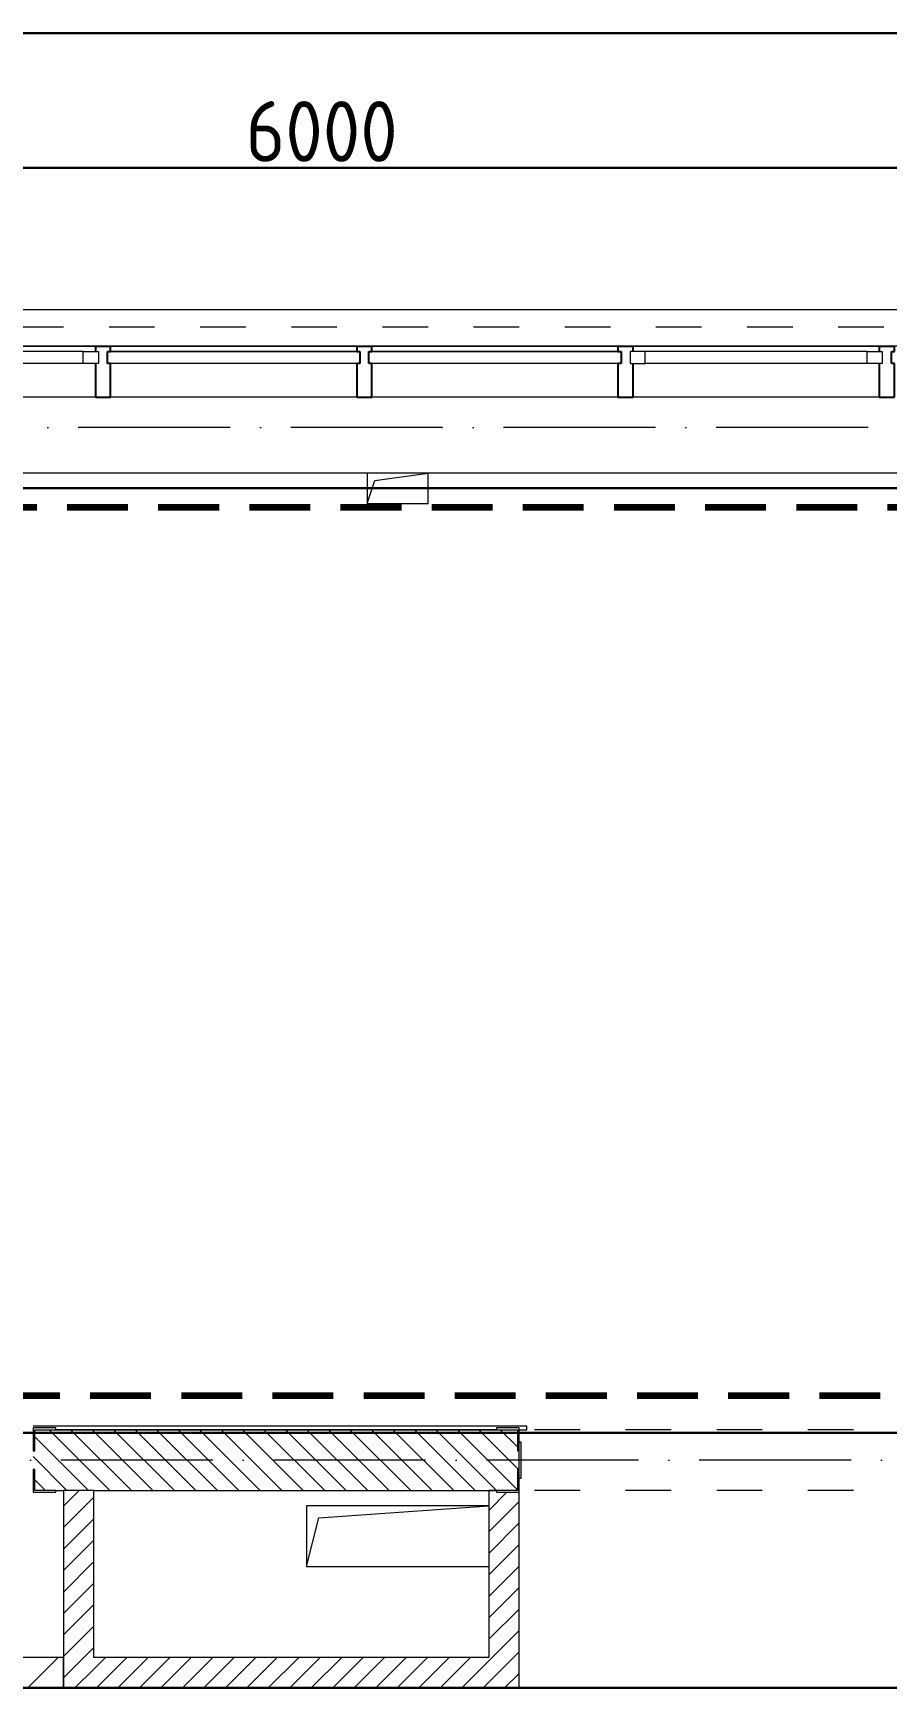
# Model space of a CAD drawing. Header units: millimetres. Extents: x -17017 to 628417, y -109036 to 199237.
# Drawn here: x 23380 to 26190, y -99165 to -93717 of the extents above; entities that cross this region are included whole.
import ezdxf

# ---------------------------------------------------------------- set-up
doc = ezdxf.new("R2010")
doc.units = ezdxf.units.MM
for name, pattern in [('50_200_ШТРИХ_1Т_ш5_п1_п1_', [700, 500, -100, 0, -100]), ('Штрих короткий', [300, 150, -150]), ('Штриховая _2 мм - 1 мм_', [300, 200, -100])]:
    doc.linetypes.add(name, pattern=pattern)
for name, color, linetype, lineweight in [('0-1', 7, 'Continuous', 5), ('0-2', 7, 'Continuous', 9), ('Импосты витража', 7, 'Continuous', 9), ('Импосты витража-1', 7, 'Continuous', 25), ('Каркас_Импост', 7, 'Continuous', 13), ('Каркас_Импост-1', 7, 'Continuous', 9), ('Обобщенные модели', 7, 'Continuous', 9), ('Общие ребра', 7, 'Continuous', 9), ('Окна', 7, 'Continuous', 9), ('Оси-2', 7, '50_200_ШТРИХ_1Т_ш5_п1_п1_', 9), ('Остекление-1', 7, 'Continuous', 9), ('Перемычка-1', 7, 'Штрих короткий', 9), ('Размеры', 7, 'Continuous', 15), ('Стены', 7, 'Continuous', 9), ('Стены-1', 7, 'Continuous', 13), ('стяжа', 7, 'Continuous', 30), ('Штриховка разреза-1', 7, 'Continuous', 9)]:
    doc.layers.add(name, color=color, linetype=linetype, lineweight=lineweight)
doc.layers.add('СТ-1_1', color=7, linetype='Штриховая _2 мм - 1 мм_', lineweight=90, true_color=0x888888)
doc.layers.get('0-2').off()
doc.styles.add('СПДС', font='isocpeur.ttf', dxfattribs={"width": 0.9})
doc.dimstyles.new('Размера А3', dxfattribs={"dimtxt": 200, "dimasz": 100, "dimexe": 70, "dimexo": 100, "dimgap": 20, "dimtad": 1, "dimdec": 0, "dimrnd": 10, "dimzin": 0, "dimdsep": 46, "dimtxsty": 'СПДС', "dimblk": 'ARROWHEAD_6', "dimcen": 1, "dimclrd": 256, "dimclre": 256, "dimclrt": 256, "dimazin": 0, "dimtfac": 1, "dimtdec": 0, "dimtmove": 2, "dimatfit": 3, "dimfxl": 1, "dimtolj": 1, "dimtzin": 0, "dimarcsym": 0})
pattern_1 = [(45, (0, 0), (-35.35534, 35.35534), [])]

# ---------------------------------------------------------------- blocks, each defined once
blk = doc.blocks.new('ARROWHEAD_6')
at = {"color": 0, "linetype": 'Continuous'}
for p, q in [((0, 0), (-1, 0)), ((-0.5, -0.5), (0.5, 0.5))]:
    blk.add_line(p, q, dxfattribs=at)
blk = doc.blocks.new('*D759')
at = {"layer": 'Defpoints', "color": 0, "transparency": 16777216}
for p in [(21329.9, -94054.7), (27329.9, -94054.7), (27329.9, -94160.8)]:
    blk.add_point(p, dxfattribs=at)
at = {"layer": 'Размеры', "lineweight": -2, "transparency": 16777216}
for p, q in [((21329.9, -94154.7), (21329.9, -94230.8)), ((21429.9, -94160.8), (27229.9, -94160.8)), ((27329.9, -94154.7), (27329.9, -94230.8))]:
    blk.add_line(p, q, dxfattribs=at)
at = {"layer": 'Размеры', "lineweight": -2, "transparency": 16777216, "xscale": 100, "yscale": 100, "zscale": 100, "rotation": 180}
blk.add_blockref('ARROWHEAD_6', (21329.9, -94160.8), dxfattribs=at)
at = {"layer": 'Размеры', "lineweight": -2, "transparency": 16777216, "xscale": 100, "yscale": 100, "zscale": 100}
blk.add_blockref('ARROWHEAD_6', (27329.9, -94160.8), dxfattribs=at)
at = {"layer": 'Размеры', "transparency": 16777216, "insert": (24329.9, -94040.8), "char_height": 200, "width": 2.488, "attachment_point": 5, "style": 'СПДС'}
blk.add_mtext('\\A1;6000', dxfattribs=at)
blk = doc.blocks.new('*D646')
at = {"layer": 'Defpoints', "color": 0, "transparency": 16777216}
for p in [(18329.9, -93610.9), (64429.9, -93716.9), (64429.9, -94750.6)]:
    blk.add_point(p, dxfattribs=at)
at = {"layer": 'Размеры', "lineweight": -2, "transparency": 16777216}
for p, q in [((64429.9, -94650.6), (64429.9, -93646.9)), ((18329.9, -93710.9), (18329.9, -93786.9)), ((18429.9, -93716.9), (64329.9, -93716.9))]:
    blk.add_line(p, q, dxfattribs=at)
at = {"layer": 'Размеры', "lineweight": -2, "transparency": 16777216, "xscale": 100, "yscale": 100, "zscale": 100, "rotation": 180}
blk.add_blockref('ARROWHEAD_6', (18329.9, -93716.9), dxfattribs=at)
at = {"layer": 'Размеры', "lineweight": -2, "transparency": 16777216, "xscale": 100, "yscale": 100, "zscale": 100}
blk.add_blockref('ARROWHEAD_6', (64429.9, -93716.9), dxfattribs=at)
at = {"layer": 'Размеры', "transparency": 16777216, "insert": (41379.9, -93596.9), "char_height": 200, "width": 2.997, "attachment_point": 5, "style": 'СПДС'}
blk.add_mtext('\\A1;46100', dxfattribs=at)
blk = doc.blocks.new('Проем_Дверь_Прямоугольный - 1700х2400h_дверные проемы-28448549-АИ2_02_План отделки стен 2-го этажа _Часть 2_')
at = {"layer": 'Перемычка-1'}
for p, q in [((850, 100), (-850, 100)), ((850, -100), (-850, -100))]:
    blk.add_line(p, q, dxfattribs=at)
blk = doc.blocks.new('PNS_Панель прямоугольная2 - Нр_Стекло - 40мм-26243285-АИ2_02_План отделки стен 2-го этажа _Часть 2_')
at = {"layer": 'Каркас_Импост'}
for p, q in [((-415, 0), (-415, 40)), ((-415, 40), (-365, 40)), ((-365, 40), (-365, 0)), ((415, 40), (365, 40)), ((365, 40), (365, 0)), ((415, 0), (415, 40)), ((-365, 0), (-415, 0)), ((365, 0), (415, 0))]:
    blk.add_line(p, q, dxfattribs=at)
at = {"layer": 'Каркас_Импост-1'}
for p, q in [((-365, 40), (365, 40)), ((-365, 0), (365, 0))]:
    blk.add_line(p, q, dxfattribs=at)
blk = doc.blocks.new('PNS_Панель прямоугольная1 - Нр_Стекло - 40мм-25374207-АИ2_02_План отделки стен 2-го этажа _Часть 2_')
at = {"layer": 'Остекление-1'}
for p, q in [((-405, 40), (405, 40)), ((-415, 0), (415, 0)), ((405, 0), (-405, 0))]:
    blk.add_line(p, q, dxfattribs=at)
blk = doc.blocks.new('Прямоугольный импост - Импост структурный с накладкой - 150мм-25669421-АИ2_02_План отделки стен 2-го этажа _Часть 2_')
at = {"layer": 'Импосты витража'}
for p, q in [((75665, -100), (76475, -100)), ((75665, -267), (76475, -267))]:
    blk.add_line(p, q, dxfattribs=at)
blk = doc.blocks.new('Прямоугольный импост - Импост структурный с накладкой - 150мм-25647633-АИ2_02_План отделки стен 2-го этажа _Часть 2_')
at = {"layer": 'Импосты витража-1'}
for p, q in [((-25, 0), (-25, 17)), ((-25, 17), (25, 17)), ((-15, 0), (-25, 0)), ((-15, -40), (-15, 0)), ((25, 17), (25, 0)), ((-25, -150), (-25, -40)), ((-25, -40), (-15, -40)), ((25, -40), (25, -150)), ((25, -150), (-25, -150))]:
    blk.add_line(p, q, dxfattribs=at)
blk = doc.blocks.new('Прямоугольный импост - Импост структурный с накладкой - 150мм-V150-АИ2_02_План отделки стен 2-го этажа _Часть 2_')
at = {"layer": 'Импосты витража-1'}
for p, q in [((-25, 0), (-25, 17)), ((-25, 17), (25, 17)), ((25, 0), (15, 0)), ((15, 0), (15, -40)), ((25, 17), (25, 0)), ((-25, -150), (-25, -40)), ((15, -40), (25, -40)), ((25, -40), (25, -150)), ((25, -150), (-25, -150))]:
    blk.add_line(p, q, dxfattribs=at)
blk = doc.blocks.new('Прямоугольный импост - Импост структурный с накладкой - 150мм-25647644-АИ2_02_План отделки стен 2-го этажа _Часть 2_')
at = {"layer": 'Импосты витража-1'}
for p, q in [((-25, 0), (-25, 17)), ((-25, 17), (25, 17)), ((-15, 0), (-25, 0)), ((-15, -40), (-15, 0)), ((25, 0), (15, 0)), ((15, 0), (15, -40)), ((25, 17), (25, 0)), ((-25, -150), (-25, -40)), ((-25, -40), (-15, -40)), ((15, -40), (25, -40)), ((25, -40), (25, -150)), ((25, -150), (-25, -150))]:
    blk.add_line(p, q, dxfattribs=at)
blk = doc.blocks.new('Проем_Дверь_Прямоугольный - 5500х2700h_оконные проемы-30617494-АИ2_02_План отделки стен 2-го этажа _Часть 2_')
at = {"layer": 'Перемычка-1'}
for p, q in [((2750, 115), (-2750, 115)), ((2750, -115), (-2750, -115))]:
    blk.add_line(p, q, dxfattribs=at)
blk = doc.blocks.new('154_Стойка_СКБ_Уголок - СМ-2180_200-28268025-АИ2_02_План отделки стен 2-го этажа _Часть 2_')
at = {"layer": 'Обобщенные модели'}
for p, q in [((125, 156), (125, 81)), ((200, 156), (125, 156)), ((131, 81), (131, 150)), ((131, 150), (200, 150)), ((200, 150), (200, 156)), ((125, 81), (131, 81)), ((131, 19), (125, 19)), ((125, 19), (125, -56)), ((131, -50), (131, 19)), ((200, -50), (131, -50)), ((200, -56), (200, -50)), ((125, -56), (200, -56))]:
    blk.add_line(p, q, dxfattribs=at)
blk = doc.blocks.new('154_Стойка_СКБ_Уголок - СМ-2480_200-28346303-АИ2_02_План отделки стен 2-го этажа _Часть 2_')
at = {"layer": 'Обобщенные модели'}
for p, q in [((125, 156), (125, 81)), ((200, 156), (125, 156)), ((131, 81), (131, 150)), ((131, 150), (200, 150)), ((200, 150), (200, 156)), ((125, 81), (131, 81)), ((131, 19), (125, 19)), ((125, 19), (125, -56)), ((131, -50), (131, 19)), ((200, -50), (131, -50)), ((200, -56), (200, -50)), ((125, -56), (200, -56))]:
    blk.add_line(p, q, dxfattribs=at)
blk = doc.blocks.new('Стойка_Влож_Полоса боковая - Полоса-28213942-АИ2_02_План отделки стен 2-го этажа _Часть 2_')
at = {"layer": 'Обобщенные модели'}
for p, q in [((-5, 60), (0, 60)), ((-5, -60), (-5, 60)), ((0, 31), (0, -31)), ((0, -60), (-5, -60))]:
    blk.add_line(p, q, dxfattribs=at)
blk = doc.blocks.new('AR_Отверстие прямоугольное _в плите_ - AR_Отверстие прямоугольное _в плите_-V200-АИ2_02_План отделки стен 2-го этажа _Часть 2_')
at = {"layer": 'Обобщенные модели'}
for p, q in [((300, 100), (-300, 100)), ((-300, 100), (-300, -100)), ((-300, -100), (-260, 60)), ((-260, 60), (300, 100)), ((-300, -100), (300, -100))]:
    blk.add_line(p, q, dxfattribs=at)
blk = doc.blocks.new('AR_Отверстие прямоугольное _в плите_ - AR_Отверстие прямоугольное _в плите_-V216-АИ2_02_План отделки стен 2-го этажа _Часть 2_')
at = {"layer": 'Обобщенные модели'}
for p, q in [((-100, 50), (-100, -50)), ((-100, -50), (-75, 25)), ((-75, 25), (100, 50)), ((100, -50), (100, 50)), ((-100, -50), (100, -50))]:
    blk.add_line(p, q, dxfattribs=at)
blk = doc.blocks.new('Отлив_СКБ - Отлив витража_120_НВФ-31885513-АИ2_02_План отделки стен 2-го этажа _Часть 2_')
at = {"layer": 'Окна'}
for p, q in [((7800, 120), (0, 120)), ((50, 2), (7750, 2))]:
    blk.add_line(p, q, dxfattribs=at)
blk = doc.blocks.new('0125-Р-ОО-Ш2-АР-о_23_10_2024_rvt-1-АИ2_02_План отделки стен 2-го этажа _Часть 2_')
at = {"layer": 'Штриховка разреза-1'}
h = blk.add_hatch(dxfattribs=at)
h.set_pattern_fill('FP_2', color=256, style=0, pattern_type=2)
h.set_pattern_definition([(135, (0, 0), (-35.35534, -35.35534), [])])
h.paths.add_polyline_path([(36825, 7700), (37150, 7700), (37150, 7900), (36756, 7900), (36756, 7831), (36750, 7831), (36750, 7769), (36756, 7769), (36756, 7700)], flags=0)
h.paths.add_polyline_path([(35044, 7700), (35044, 7769), (35050, 7769), (35050, 7831), (35044, 7831), (35044, 7900), (33456, 7900), (33456, 7831), (33450, 7831), (33450, 7769), (33456, 7769), (33456, 7700), (34975, 7700)], flags=0)
h.paths.add_polyline_path([(32744, 7700), (32744, 7769), (32750, 7769), (32750, 7831), (32744, 7831), (32744, 7900), (32456, 7900), (32456, 7831), (32450, 7831), (32450, 7769), (32456, 7769), (32456, 7700), (32675, 7700)], flags=0)
h.paths.add_polyline_path([(31675, 7700), (31744, 7700), (31744, 7769), (31750, 7769), (31750, 7831), (31744, 7831), (31744, 7900), (31650, 7900), (31650, 7700)], flags=0)
h = blk.add_hatch(dxfattribs=at)
h.set_pattern_fill('FP_92', color=256, style=0, pattern_type=2)
h.set_pattern_definition(pattern_1)
h.paths.add_polyline_path([(33650, 7050), (33650, 7700), (33550, 7700), (33550, 7050)], flags=0)
h = blk.add_hatch(dxfattribs=at)
h.set_pattern_fill('FP_92', color=256, style=0, pattern_type=2)
h.set_pattern_definition(pattern_1)
h.paths.add_polyline_path([(35050, 7050), (35048.9, 7694), (34975, 7694), (34975, 7700), (34950, 7700), (34950, 7050)], flags=0)
h = blk.add_hatch(dxfattribs=at)
h.set_pattern_fill('FP_3', color=256, style=0, pattern_type=2)
h.set_pattern_definition([(45, (0, 0), (-84.8528, 84.8528), [])])
h.paths.add_polyline_path([(33234.9, 7050), (33550, 7050), (33550, 7150), (31150, 7150), (31150, 7050), (31370.9, 7050)], flags=0)
h = blk.add_hatch(dxfattribs=at)
h.set_pattern_fill('FP_92', color=256, style=0, pattern_type=2)
h.set_pattern_definition(pattern_1)
h.paths.add_polyline_path([(34950, 7050), (34950, 7150), (33650, 7150), (33650, 7050)], flags=0)
at = {"layer": 'Общие ребра'}
blk.add_line((33650, 7700), (33550, 7700), dxfattribs=at)
at = {"layer": 'Стены'}
blk.add_line((37150, 11050), (31650, 11050), dxfattribs=at)
at = {"layer": 'Стены-1'}
for p, q in [((34975, 7900), (33525, 7900)), ((33525, 7700), (33550, 7700)), ((33550, 7700), (33550, 7050)), ((33650, 7700), (34975, 7700)), ((33650, 7150), (33650, 7700)), ((34975, 7700), (34950, 7700)), ((34950, 7700), (34950, 7150)), ((35050, 7050), (35050, 7694)), ((33550, 7150), (32650, 7150)), ((33550, 7050), (33550, 7150)), ((34950, 7150), (33650, 7150)), ((31150, 7050), (33550, 7050)), ((33550, 7050), (33650, 7050)), ((33650, 7050), (34950, 7050)), ((34950, 7050), (35050, 7050))]:
    blk.add_line(p, q, dxfattribs=at)
at = {"layer": '0-2'}
for name, p in [('Отлив_СКБ - Отлив витража_120_НВФ-31885513-АИ2_02_План отделки стен 2-го этажа _Часть 2_', (29350, 11467)), ('Проем_Дверь_Прямоугольный - 5500х2700h_оконные проемы-30617494-АИ2_02_План отделки стен 2-го этажа _Часть 2_', (34400, 11415)), ('AR_Отверстие прямоугольное _в плите_ - AR_Отверстие прямоугольное _в плите_-V216-АИ2_02_План отделки стен 2-го этажа _Часть 2_', (34650, 11000)), ('154_Стойка_СКБ_Уголок - СМ-2180_200-28268025-АИ2_02_План отделки стен 2-го этажа _Часть 2_', (33325, 7750)), ('Проем_Дверь_Прямоугольный - 1700х2400h_дверные проемы-28448549-АИ2_02_План отделки стен 2-го этажа _Часть 2_', (35900, 7800)), ('AR_Отверстие прямоугольное _в плите_ - AR_Отверстие прямоугольное _в плите_-V200-АИ2_02_План отделки стен 2-го этажа _Часть 2_', (34650, 7550))]:
    blk.add_blockref(name, p, dxfattribs=at)
at = {"layer": '0-2', "rotation": 180}
for name, p in [('PNS_Панель прямоугольная2 - Нр_Стекло - 40мм-26243285-АИ2_02_План отделки стен 2-го этажа _Часть 2_', (33250, 11450)), ('Прямоугольный импост - Импост структурный с накладкой - 150мм-25669421-АИ2_02_План отделки стен 2-го этажа _Часть 2_', (109320, 11200)), ('PNS_Панель прямоугольная1 - Нр_Стекло - 40мм-25374207-АИ2_02_План отделки стен 2-го этажа _Часть 2_', (34110, 11450)), ('Прямоугольный импост - Импост структурный с накладкой - 150мм-25669421-АИ2_02_План отделки стен 2-го этажа _Часть 2_', (110180, 11200)), ('PNS_Панель прямоугольная1 - Нр_Стекло - 40мм-25374207-АИ2_02_План отделки стен 2-го этажа _Часть 2_', (34970, 11450)), ('Прямоугольный импост - Импост структурный с накладкой - 150мм-25669421-АИ2_02_План отделки стен 2-го этажа _Часть 2_', (111040, 11200)), ('PNS_Панель прямоугольная2 - Нр_Стекло - 40мм-26243285-АИ2_02_План отделки стен 2-го этажа _Часть 2_', (35830, 11450)), ('Прямоугольный импост - Импост структурный с накладкой - 150мм-25669421-АИ2_02_План отделки стен 2-го этажа _Часть 2_', (111900, 11200)), ('154_Стойка_СКБ_Уголок - СМ-2480_200-28346303-АИ2_02_План отделки стен 2-го этажа _Часть 2_', (35175, 7850)), ('Стойка_Влож_Полоса боковая - Полоса-28213942-АИ2_02_План отделки стен 2-го этажа _Часть 2_', (35050, 7800))]:
    blk.add_blockref(name, p, dxfattribs=at)
at = {"layer": '0-2', "extrusion": (0, 0, -1)}
for name, p in [('Прямоугольный импост - Импост структурный с накладкой - 150мм-25647633-АИ2_02_План отделки стен 2-го этажа _Часть 2_', (-33680, 11450)), ('Прямоугольный импост - Импост структурный с накладкой - 150мм-25647644-АИ2_02_План отделки стен 2-го этажа _Часть 2_', (-34540, 11450)), ('Прямоугольный импост - Импост структурный с накладкой - 150мм-V150-АИ2_02_План отделки стен 2-го этажа _Часть 2_', (-35400, 11450)), ('Прямоугольный импост - Импост структурный с накладкой - 150мм-25647633-АИ2_02_План отделки стен 2-го этажа _Часть 2_', (-36260, 11450))]:
    blk.add_blockref(name, p, dxfattribs=at)
blk = doc.blocks.new('2ч2эт')
at = {"layer": 'СТ-1_1'}
for p, q in [((21691.9, -95277.3), (26967.9, -95277.3)), ((30667.9, -98203.3), (14267.9, -98203.3))]:
    blk.add_line(p, q, dxfattribs=at)
at = {"layer": 'Стены-1'}
for p, q in [((25004.9, -98303.3), (23379.9, -98303.3)), ((23454.9, -98315.3), (24904.9, -98315.3)), ((24979.9, -98315.3), (25004.9, -98315.3)), ((25004.9, -98315.3), (25004.9, -98303.3))]:
    blk.add_line(p, q, dxfattribs=at)
at = {"layer": 'стяжа'}
for points in [[(2042, -95215.3), (54649.6, -95215.3)], [(13926.1, -98325.3), (66533.7, -98325.3)]]:
    blk.add_lwpolyline(points, dxfattribs=at)
at = {"layer": '0-1'}
blk.add_blockref('0125-Р-ОО-Ш2-АР-о_23_10_2024_rvt-1-АИ2_02_План отделки стен 2-го этажа _Часть 2_', (-10070.1, -106215.3), dxfattribs=at)
blk = doc.blocks.new('ось2эт')
at = {"layer": 'Оси-2'}
for p, q in [((96138.3, -95015.3), (-12388.8, -95015.3)), ((81379.9, -98415.3), (-12388.8, -98415.3))]:
    blk.add_line(p, q, dxfattribs=at)
at = {"layer": 'Размеры'}
for base, p1, p2, picture, middle in [((64429.9, -93716.9), (18329.9, -93610.9), (64429.9, -94750.6), '*D646', (41379.9, -93596.9)), ((27329.9, -94160.8), (21329.9, -94054.7), (27329.9, -94054.7), '*D759', (24329.9, -94040.8))]:
    dim = blk.add_linear_dim(base=base, p1=p1, p2=p2, dimstyle='Размера А3', dxfattribs=at)
    dim.commit()
    dim.dimension.update_dxf_attribs({"geometry": picture, "text_midpoint": middle})

msp = doc.modelspace()

# ---------------------------------------------------------------- linework, layer by layer
at = {"layer": 'стяжа'}
for points in [[(30835.6, -95215.3), (-10038, -95215.3), (-10038, -98325.3), (30835.6, -98325.3)], [(21579.9, -99165.3), (73387.3, -99165.3), (73387.3, -106065.4), (21579.9, -106065.4)]]:
    msp.add_lwpolyline(points, close=True, dxfattribs=at)

# ---------------------------------------------------------------- block references
for name in ['ось2эт', '2ч2эт']:
    msp.add_blockref(name, (0, 0), dxfattribs=at)

doc.saveas('drawing.dxf')
